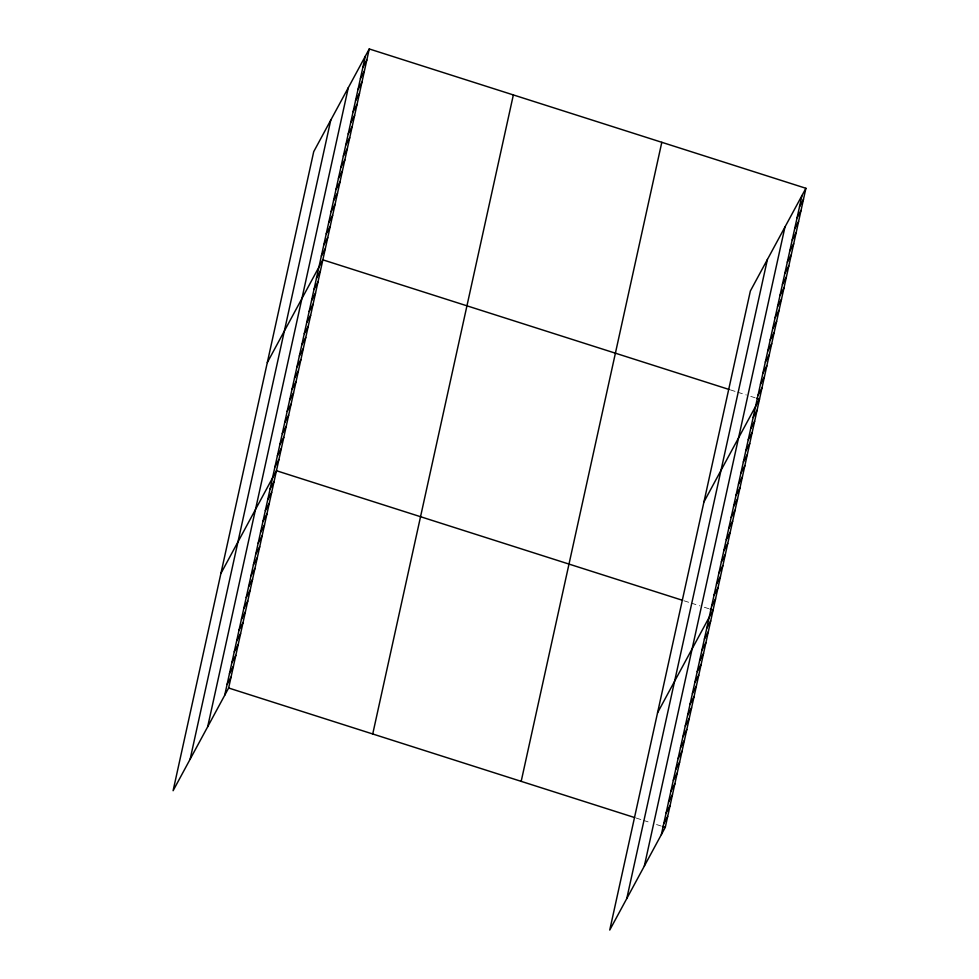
<?xml version="1.0" encoding="UTF-8"?>
<svg xmlns="http://www.w3.org/2000/svg" width="979" height="979" viewBox="0 0 979 979"><rect width="100%" height="100%" fill="white"/><g stroke="black" fill="none" stroke-linecap="round" stroke-linejoin="round"><path stroke-width="0.73" stroke-dasharray="4.89 3.67" d="M730.383 389.887L736.208 391.747M737.664 392.212L746.402 395.002M750.771 396.385L755.127 397.78M683.978 600.776L689.803 602.636M691.26 603.101L699.997 605.879M704.366 607.274L708.723 608.669M636.179 818.052L641.991 819.912M643.448 820.378L650.729 822.69M656.554 824.551L660.911 825.946"/><path stroke-width="1.47" d="M190.134 759.202L330.755 120.16M207.683 726.748L348.304 87.706M224.705 695.249L365.326 56.207M369.254 48.95L313.721 151.659L173.099 790.714L228.633 688.004L369.254 48.95L805.901 188.286L665.279 827.341L609.746 930.05L750.367 290.996L805.901 188.286M372.73 733.981L513.351 94.939M521.183 781.352L661.804 142.31M626.78 898.551L767.401 259.496M644.329 866.097L784.95 227.042M661.363 834.597L801.985 195.543M362.891 67.306L366.807 60.049M360.443 78.406L364.372 71.149M358.008 89.505L361.924 82.248M355.561 100.604L359.489 93.348M353.113 111.704L357.041 104.447M350.678 122.803L354.594 115.546M348.23 133.903L352.159 126.646M345.795 145.002L349.711 137.745M343.348 156.102L347.276 148.845M340.912 167.201L344.828 159.944M338.465 178.3L342.381 171.044M336.017 189.4L339.946 182.143M333.582 200.487L337.498 193.242M331.135 211.586L335.063 204.342M328.699 222.686L332.615 215.441M326.252 233.785L330.18 226.541M323.816 244.885L327.732 237.64M321.369 255.984L325.285 248.739M267.316 362.548L322.85 259.839L728.939 389.422M316.486 278.183L320.402 270.938M314.039 289.282L317.967 282.038M311.603 300.382L315.519 293.137M309.156 311.481L313.072 304.236M306.708 322.58L310.637 315.336M304.273 333.68L308.189 326.435M301.826 344.779L305.754 337.535M299.39 355.879L303.306 348.634M296.943 366.978L300.871 359.734M294.508 378.078L298.424 370.833M292.06 389.177L295.976 381.932M289.613 400.276L293.541 393.032M287.177 411.376L291.093 404.131M284.73 422.475L288.658 415.231M282.295 433.575L286.211 426.33M279.847 444.674L283.775 437.429M277.4 455.773L281.328 448.529M274.964 466.873L278.88 459.628M220.911 573.437L276.445 470.728L682.534 600.311M270.131 488.839L274.047 481.582M267.744 499.706L271.66 492.449M265.346 510.561L269.274 503.316M262.959 521.428L266.875 514.183M260.573 532.295L264.489 525.038M258.175 543.161L262.103 535.905M255.788 554.016L259.704 546.771M253.402 564.883L257.318 557.638M251.003 575.75L254.932 568.493M248.617 586.617L252.533 579.36M246.231 597.471L250.147 590.227M243.832 608.338L247.76 601.094M241.446 619.205L245.362 611.948M239.047 630.072L242.976 622.815M236.661 640.927L240.589 633.682M234.275 651.794L238.191 644.549M231.876 662.661L235.804 655.404M229.49 673.528L233.418 666.271M227.104 684.382L231.02 677.138M799.537 206.642L803.465 199.386M797.102 217.742L801.018 210.485M794.654 228.841L798.583 221.584M792.219 239.941L796.135 232.684M789.772 251.04L793.688 243.783M787.324 262.139L791.252 254.883M784.889 273.239L788.805 265.982M782.441 284.338L786.37 277.081M780.006 295.438L783.922 288.181M777.559 306.537L781.475 299.28M775.111 317.637L779.039 310.38M772.676 328.736L776.592 321.479M770.228 339.835L774.156 332.579M767.793 350.935L771.709 343.678M765.345 362.034L769.274 354.777M762.91 373.134L766.826 365.877M760.463 384.233L764.379 376.976M758.015 395.332L761.943 388.076M703.962 501.884L759.496 399.175L756.583 398.245M753.132 417.531L757.061 410.274M750.697 428.631L754.613 421.374M748.25 439.73L752.178 432.473M745.802 450.829L749.73 443.573M743.367 461.929L747.283 454.672M740.919 473.028L744.848 465.771M738.484 484.128L742.4 476.871M736.037 495.227L739.965 487.97M733.601 506.327L737.517 499.07M731.154 517.426L735.07 510.169M728.706 528.525L732.635 521.269M726.271 539.625L730.187 532.368M723.824 550.724L727.752 543.467M721.388 561.824L725.304 554.567M718.941 572.923L722.869 565.666M716.506 584.022L720.422 576.766M714.058 595.122L717.974 587.865M711.611 606.221L715.539 598.964M657.558 712.773L713.091 610.064L710.179 609.134M706.777 628.175L710.705 620.931M704.39 639.042L708.319 631.785M702.004 649.909L705.92 642.652M699.606 660.776L703.534 653.519M697.219 671.631L701.135 664.386M694.833 682.498L698.749 675.241M692.434 693.365L696.363 686.108M690.048 704.231L693.964 696.975M687.662 715.086L691.578 707.841M685.263 725.953L689.192 718.696M682.877 736.82L686.793 729.563M680.491 747.687L684.407 740.43M678.092 758.541L682.02 751.297M675.706 769.408L679.622 762.151M673.319 780.275L677.235 773.018M670.921 791.142L674.849 783.885M668.535 801.997L672.451 794.752M666.148 812.864L670.064 805.607M663.75 823.731L667.678 816.474M228.633 688.004L634.722 817.587M662.367 826.411L665.279 827.341"/></g></svg>
